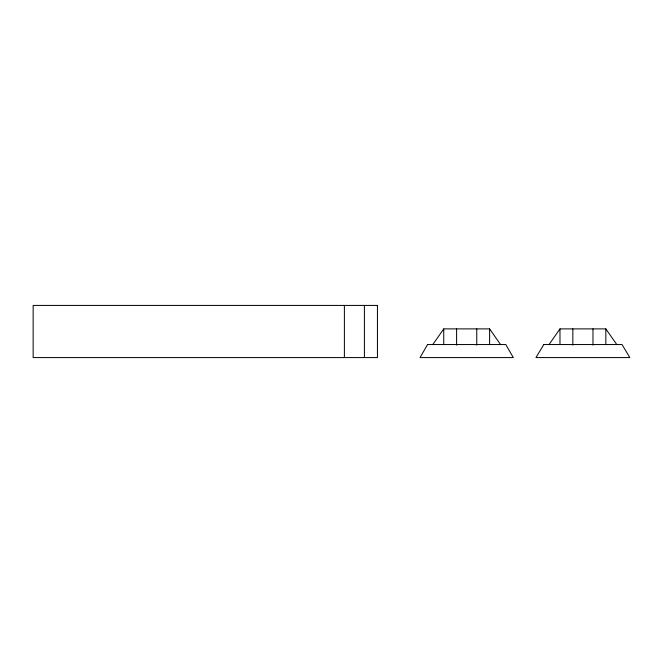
<?xml version="1.0" encoding="UTF-8"?>
<svg xmlns="http://www.w3.org/2000/svg" width="663" height="663" viewBox="0 0 663 663"><rect width="100%" height="100%" fill="white"/><g stroke="black" fill="none" stroke-linecap="round" stroke-linejoin="round"><path stroke-width="0.99" d="M432.798 344.545L443.746 328.889L489.609 328.889L500.557 344.545M549.022 344.545L559.978 328.889L605.833 328.889L616.789 344.545M605.833 328.889L605.833 344.545M592.979 328.889L592.979 345.125M572.84 328.889L572.84 345.125M559.978 328.889L559.978 344.545M489.609 328.889L489.609 344.545M476.755 328.889L476.755 345.125M456.6 328.889L456.6 345.125M443.746 328.889L443.746 344.545M364.41 305.419L364.41 357.581M344.387 305.419L344.387 357.581M427.552 344.545L420.052 357.581L513.303 357.581L505.803 344.545L427.552 344.545M543.784 344.545L535.961 357.581L629.85 357.581L622.035 344.545L543.784 344.545M377.446 305.419L33.15 305.419L33.15 357.581L377.446 357.581L377.446 305.419"/></g></svg>
